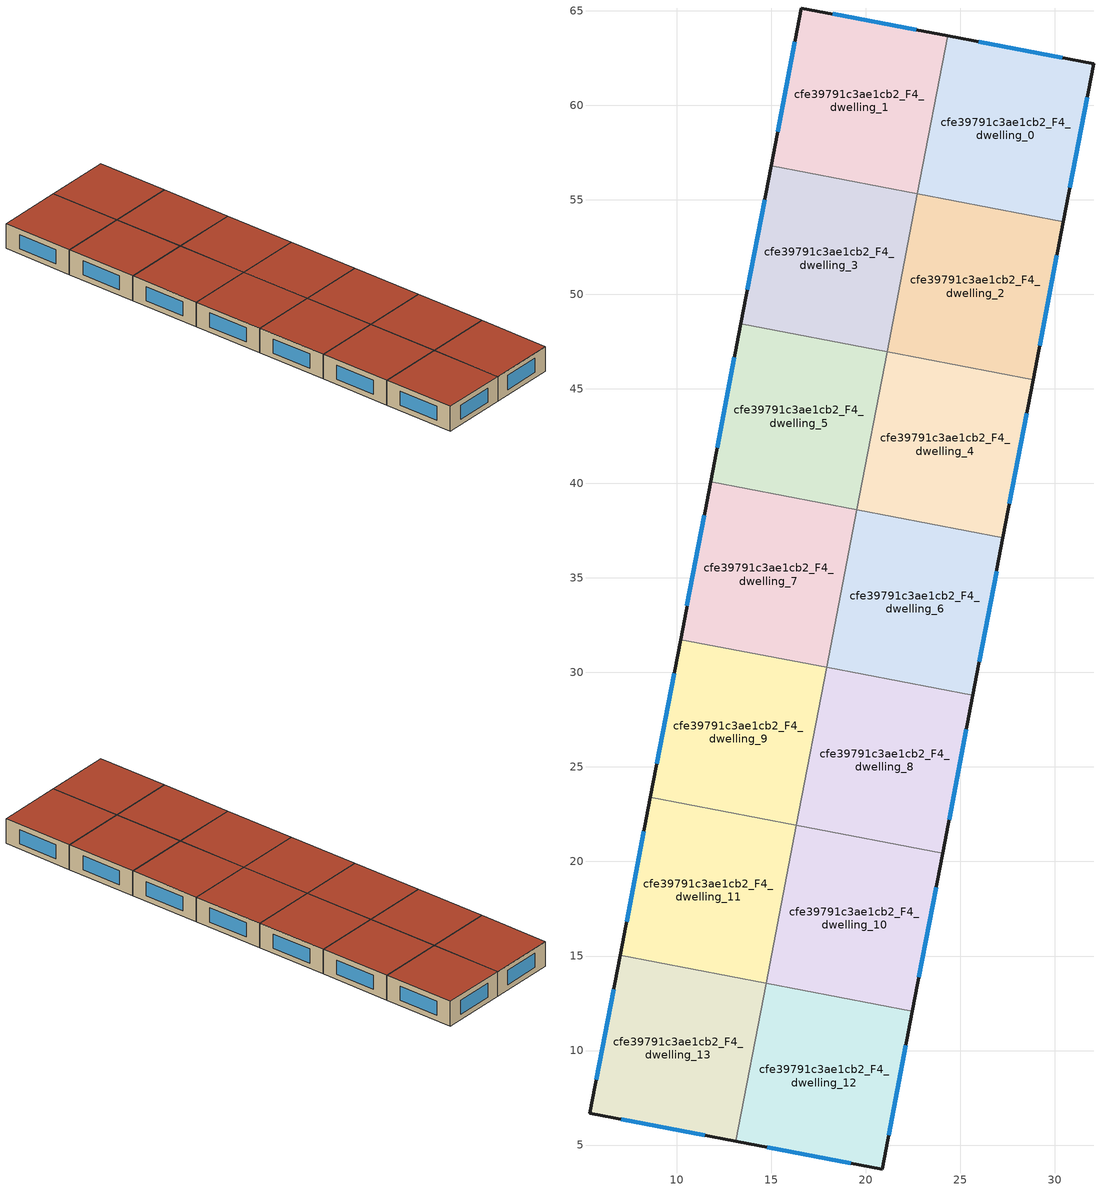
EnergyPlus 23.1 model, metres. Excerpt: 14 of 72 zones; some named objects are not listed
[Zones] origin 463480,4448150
cfe39791c3ae1cb2_F4_dwelling_0
 floor to cfe39791c3ae1cb2_F3_dwelling_0 (EU_floor_Construction): 32.05,62.21 30.45,53.84 22.72,55.32 24.32,63.68 z12
 wall outside (EU_wall_Construction): 30.45,53.84 32.05,62.21 24.32,63.68 z12:15
 wall to cfe39791c3ae1cb2_F4_dwelling_1 (EU_wall_Construction): 24.32,63.68 22.72,55.32 z12:15
 wall to cfe39791c3ae1cb2_F4_dwelling_2 (EU_wall_Construction): 22.72,55.32 30.45,53.84 z12:15
 window (EU_Window_Construction): 30.39,62.52 25.98,63.36 / 30.79,55.64 31.71,60.42 z12.64:14.36
 roof outside (EU_roof_Construction): 30.45,53.84 32.05,62.21 24.32,63.68 22.72,55.32 z15
cfe39791c3ae1cb2_F4_dwelling_1
 floor to cfe39791c3ae1cb2_F3_dwelling_1 (EU_floor_Construction): 24.32,63.68 22.72,55.32 14.99,56.8 16.59,65.15 z12
 wall outside (EU_wall_Construction): 24.32,63.68 16.59,65.15 14.99,56.8 z12:15
 wall to cfe39791c3ae1cb2_F4_dwelling_3 (EU_wall_Construction): 14.99,56.8 22.72,55.32 z12:15
 window (EU_Window_Construction): 22.67,63.99 18.24,64.83 / 16.25,63.36 15.33,58.59 z12.64:14.36
 roof outside (EU_roof_Construction): 22.72,55.32 24.32,63.68 16.59,65.15 14.99,56.8 z15
cfe39791c3ae1cb2_F4_dwelling_10
 floor to cfe39791c3ae1cb2_F3_dwelling_10 (EU_floor_Construction): 24.06,20.43 22.46,12.08 14.73,13.56 16.33,21.91 z12
 wall outside (EU_wall_Construction): 22.46,12.08 24.06,20.43 z12:15
 wall to cfe39791c3ae1cb2_F4_dwelling_8 (EU_wall_Construction): 24.06,20.43 16.33,21.91 z12:15
 wall to cfe39791c3ae1cb2_F4_dwelling_11 (EU_wall_Construction): 16.33,21.91 14.73,13.56 z12:15
 wall to cfe39791c3ae1cb2_F4_dwelling_12 (EU_wall_Construction): 14.73,13.56 22.46,12.08 z12:15
 window (EU_Window_Construction): 22.8,13.87 23.71,18.64 z12.64:14.36
 roof outside (EU_roof_Construction): 22.46,12.08 24.06,20.43 16.33,21.91 14.73,13.56 z15
cfe39791c3ae1cb2_F4_dwelling_11
 floor to cfe39791c3ae1cb2_F3_dwelling_11 (EU_floor_Construction): 16.33,21.91 14.73,13.56 7,15.04 8.6,23.39 z12
 wall outside (EU_wall_Construction): 8.6,23.39 7,15.04 z12:15
 wall to cfe39791c3ae1cb2_F4_dwelling_9 (EU_wall_Construction): 16.33,21.91 8.6,23.39 z12:15
 wall to cfe39791c3ae1cb2_F4_dwelling_13 (EU_wall_Construction): 7,15.04 14.72,13.56 z12:15
 window (EU_Window_Construction): 8.25,21.6 7.34,16.83 z12.64:14.36
 roof outside (EU_roof_Construction): 14.73,13.56 16.33,21.91 8.6,23.39 7,15.04 z15
cfe39791c3ae1cb2_F4_dwelling_12
 floor to cfe39791c3ae1cb2_F3_dwelling_12 (EU_floor_Construction): 22.46,12.08 20.86,3.73 13.13,5.2 14.72,13.56 z12
 wall outside (EU_wall_Construction): 13.13,5.2 20.86,3.73 22.46,12.08 z12:15
 wall to cfe39791c3ae1cb2_F4_dwelling_13 (EU_wall_Construction): 14.72,13.56 13.13,5.2 z12:15
 window (EU_Window_Construction): 21.2,5.52 22.12,10.29 / 14.78,4.89 19.21,4.05 z12.64:14.36
 roof outside (EU_roof_Construction): 20.86,3.73 22.46,12.08 14.72,13.56 13.13,5.2 z15
cfe39791c3ae1cb2_F4_dwelling_13
 floor to cfe39791c3ae1cb2_F3_dwelling_13 (EU_floor_Construction): 14.72,13.56 13.13,5.2 5.4,6.67 7,15.04 z12
 wall outside (EU_wall_Construction): 7,15.04 5.4,6.67 13.13,5.2 z12:15
 window (EU_Window_Construction): 7.05,6.36 11.47,5.52 / 6.66,13.24 5.74,8.46 z12.64:14.36
 roof outside (EU_roof_Construction): 13.13,5.2 14.72,13.56 7,15.04 5.4,6.67 z15
cfe39791c3ae1cb2_F4_dwelling_2
 floor to cfe39791c3ae1cb2_F3_dwelling_2 (EU_floor_Construction): 30.45,53.84 28.85,45.49 21.12,46.97 22.72,55.32 z12
 wall outside (EU_wall_Construction): 28.85,45.49 30.45,53.84 z12:15
 wall to cfe39791c3ae1cb2_F4_dwelling_4 (EU_wall_Construction): 21.12,46.97 28.85,45.49 z12:15
 wall to cfe39791c3ae1cb2_F4_dwelling_3 (EU_wall_Construction): 22.72,55.32 21.12,46.97 z12:15
 window (EU_Window_Construction): 29.19,47.28 30.11,52.06 z12.64:14.36
 roof outside (EU_roof_Construction): 28.85,45.49 30.45,53.84 22.72,55.32 21.12,46.97 z15
cfe39791c3ae1cb2_F4_dwelling_3
 floor to cfe39791c3ae1cb2_F3_dwelling_3 (EU_floor_Construction): 22.72,55.32 21.12,46.97 13.39,48.45 14.99,56.8 z12
 wall outside (EU_wall_Construction): 14.99,56.8 13.39,48.45 z12:15
 wall to cfe39791c3ae1cb2_F4_dwelling_5 (EU_wall_Construction): 13.39,48.45 21.12,46.97 z12:15
 window (EU_Window_Construction): 14.65,55.01 13.73,50.24 z12.64:14.36
 roof outside (EU_roof_Construction): 21.12,46.97 22.72,55.32 14.99,56.8 13.39,48.45 z15
cfe39791c3ae1cb2_F4_dwelling_4
 floor to cfe39791c3ae1cb2_F3_dwelling_4 (EU_floor_Construction): 28.85,45.49 27.25,37.14 19.52,38.62 21.12,46.97 z12
 wall outside (EU_wall_Construction): 27.25,37.14 28.85,45.49 z12:15
 wall to cfe39791c3ae1cb2_F4_dwelling_6 (EU_wall_Construction): 19.52,38.62 27.25,37.14 z12:15
 wall to cfe39791c3ae1cb2_F4_dwelling_5 (EU_wall_Construction): 21.12,46.97 19.52,38.62 z12:15
 window (EU_Window_Construction): 27.6,38.93 28.51,43.7 z12.64:14.36
 roof outside (EU_roof_Construction): 27.25,37.14 28.85,45.49 21.12,46.97 19.52,38.62 z15
cfe39791c3ae1cb2_F4_dwelling_5
 floor to cfe39791c3ae1cb2_F3_dwelling_5 (EU_floor_Construction): 21.12,46.97 19.52,38.62 11.79,40.09 13.39,48.45 z12
 wall outside (EU_wall_Construction): 13.39,48.45 11.79,40.09 z12:15
 wall to cfe39791c3ae1cb2_F4_dwelling_7 (EU_wall_Construction): 11.79,40.09 19.52,38.62 z12:15
 window (EU_Window_Construction): 13.05,46.66 12.14,41.88 z12.64:14.36
 roof outside (EU_roof_Construction): 19.52,38.62 21.12,46.97 13.39,48.45 11.79,40.09 z15
cfe39791c3ae1cb2_F4_dwelling_6
 floor to cfe39791c3ae1cb2_F3_dwelling_6 (EU_floor_Construction): 27.25,37.14 25.66,28.78 17.93,30.26 19.52,38.62 z12
 wall outside (EU_wall_Construction): 25.66,28.78 27.25,37.14 z12:15
 wall to cfe39791c3ae1cb2_F4_dwelling_8 (EU_wall_Construction): 17.93,30.26 25.66,28.78 z12:15
 wall to cfe39791c3ae1cb2_F4_dwelling_7 (EU_wall_Construction): 19.52,38.62 17.93,30.26 z12:15
 window (EU_Window_Construction): 26,30.57 26.91,35.35 z12.64:14.36
 roof outside (EU_roof_Construction): 25.66,28.78 27.25,37.14 19.52,38.62 17.93,30.26 z15
cfe39791c3ae1cb2_F4_dwelling_7
 floor to cfe39791c3ae1cb2_F3_dwelling_7 (EU_floor_Construction): 19.52,38.62 17.93,30.26 10.2,31.74 11.79,40.09 z12
 wall outside (EU_wall_Construction): 11.79,40.09 10.2,31.74 z12:15
 wall to cfe39791c3ae1cb2_F4_dwelling_9 (EU_wall_Construction): 10.2,31.74 17.93,30.26 z12:15
 window (EU_Window_Construction): 11.45,38.31 10.54,33.53 z12.64:14.36
 roof outside (EU_roof_Construction): 17.93,30.26 19.52,38.62 11.79,40.09 10.2,31.74 z15
cfe39791c3ae1cb2_F4_dwelling_8
 floor to cfe39791c3ae1cb2_F3_dwelling_8 (EU_floor_Construction): 25.66,28.78 24.06,20.43 16.33,21.91 17.93,30.26 z12
 wall outside (EU_wall_Construction): 24.06,20.43 25.66,28.78 z12:15
 wall to cfe39791c3ae1cb2_F4_dwelling_9 (EU_wall_Construction): 17.93,30.26 16.33,21.91 z12:15
 window (EU_Window_Construction): 24.4,22.22 25.31,26.99 z12.64:14.36
 roof outside (EU_roof_Construction): 24.06,20.43 25.66,28.78 17.93,30.26 16.33,21.91 z15
cfe39791c3ae1cb2_F4_dwelling_9
 floor to cfe39791c3ae1cb2_F3_dwelling_9 (EU_floor_Construction): 17.93,30.26 16.33,21.91 8.6,23.39 10.2,31.74 z12
 wall outside (EU_wall_Construction): 10.2,31.74 8.6,23.39 z12:15
 window (EU_Window_Construction): 9.85,29.95 8.94,25.18 z12.64:14.36
 roof outside (EU_roof_Construction): 16.33,21.91 17.93,30.26 10.2,31.74 8.6,23.39 z15
[Building]
EU S2 Campaign: North Axis=0; Terrain=City; Solar Distribution=FullExterior
[Site:Location]
Yerevan-Zvartnots.Intl.AP: Latitude=40.15; Longitude=44.383; Time Zone=4; Elevation=854
[SizingPeriod:WeatherFileDays]
AnnualSizingPeriod: Begin Month=1; Begin Day of Month=1; End Month=12; End Day of Month=31; Day of Week for Start Day=Monday; Use Weather File Daylight Saving Period=No; Use Weather File Rain and Snow Indicators=No
[MATERIAL]
EU_InternalMass_Material: Roughness=MediumRough; Thickness=0.1; Conductivity=1; Density=1800; Specific Heat=900; Thermal Absorptance=0.9; Solar Absorptance=0.7; Visible Absorptance=0.7
[MATERIAL:NOMASS] Roughness=MediumRough; Thermal Absorptance=0.9; Solar Absorptance=0.7; Visible Absorptance=0.7
Name | Thermal Resistance
EU_wall_NoMass | 1.05043
EU_roof_NoMass | 1.45357
EU_floor_NoMass | 0.478065
[WINDOWMATERIAL:SIMPLEGLAZINGSYSTEM]
EU_Window_SimpleGlazing: UFactor=2.5566; Solar Heat Gain Coefficient=0.75; Visible Transmittance=0.75
[CONSTRUCTION]
EU_wall_Construction: EU_wall_NoMass
EU_roof_Construction: EU_roof_NoMass
EU_floor_Construction: EU_floor_NoMass
EU_Window_Construction: EU_Window_SimpleGlazing
EU_InternalMass_Construction: EU_InternalMass_Material
[ZONE] Type=1; Multiplier=1; Ceiling Height=autocalculate; Floor Area=autocalculate; Part of Total Floor Area=Yes
Name | Volume
cfe39791c3ae1cb2_F4_dwelling_0 | 200.802
cfe39791c3ae1cb2_F4_dwelling_1; cfe39791c3ae1cb2_F4_dwelling_12; cfe39791c3ae1cb2_F4_dwelling_5 | 200.805
cfe39791c3ae1cb2_F4_dwelling_10 | 200.771
cfe39791c3ae1cb2_F4_dwelling_11 | 200.821
cfe39791c3ae1cb2_F4_dwelling_13 | 200.836
cfe39791c3ae1cb2_F4_dwelling_2 | 200.809
cfe39791c3ae1cb2_F4_dwelling_3 | 200.825
cfe39791c3ae1cb2_F4_dwelling_4 | 200.797
cfe39791c3ae1cb2_F4_dwelling_6 | 200.819
cfe39791c3ae1cb2_F4_dwelling_7 | 200.806
cfe39791c3ae1cb2_F4_dwelling_8 | 200.786
cfe39791c3ae1cb2_F4_dwelling_9 | 200.811
[INTERNALMASS] Construction=EU_InternalMass_Construction
Name | Zone or ZoneList | Surface Area
cfe39791c3ae1cb2_F4_dwelling_0_EU_InternalMass | cfe39791c3ae1cb2_F4_dwelling_0 | 66.9333
cfe39791c3ae1cb2_F4_dwelling_1_EU_InternalMass | cfe39791c3ae1cb2_F4_dwelling_1 | 66.9341
cfe39791c3ae1cb2_F4_dwelling_2_EU_InternalMass | cfe39791c3ae1cb2_F4_dwelling_2 | 66.9364
cfe39791c3ae1cb2_F4_dwelling_3_EU_InternalMass | cfe39791c3ae1cb2_F4_dwelling_3 | 66.9434
cfe39791c3ae1cb2_F4_dwelling_4_EU_InternalMass | cfe39791c3ae1cb2_F4_dwelling_4 | 66.9317
cfe39791c3ae1cb2_F4_dwelling_5_EU_InternalMass | cfe39791c3ae1cb2_F4_dwelling_5 | 66.936
cfe39791c3ae1cb2_F4_dwelling_6_EU_InternalMass | cfe39791c3ae1cb2_F4_dwelling_6 | 66.9399
cfe39791c3ae1cb2_F4_dwelling_7_EU_InternalMass | cfe39791c3ae1cb2_F4_dwelling_7 | 66.9348
cfe39791c3ae1cb2_F4_dwelling_8_EU_InternalMass | cfe39791c3ae1cb2_F4_dwelling_8 | 66.927
cfe39791c3ae1cb2_F4_dwelling_9_EU_InternalMass | cfe39791c3ae1cb2_F4_dwelling_9 | 66.9387
cfe39791c3ae1cb2_F4_dwelling_10_EU_InternalMass | cfe39791c3ae1cb2_F4_dwelling_10 | 66.9242
cfe39791c3ae1cb2_F4_dwelling_11_EU_InternalMass | cfe39791c3ae1cb2_F4_dwelling_11 | 66.9401
cfe39791c3ae1cb2_F4_dwelling_12_EU_InternalMass | cfe39791c3ae1cb2_F4_dwelling_12 | 66.9349
cfe39791c3ae1cb2_F4_dwelling_13_EU_InternalMass | cfe39791c3ae1cb2_F4_dwelling_13 | 66.9443
[OTHEREQUIPMENT] Fuel Type=Electricity; Design Level Calculation Method=Watts/Area; Power per Zone Floor Area=1; Fraction Latent=0; Fraction Radiant=0; Fraction Lost=0; Carbon Dioxide Generation Rate=0; EndUse Subcategory=EU_Step8_InternalGains
Name | Zone or ZoneList or Space or SpaceList | Schedule
EU_Step8_InternalGain_cfe39791c3ae1cb2_F4_dwelling_0_f000 | cfe39791c3ae1cb2_F4_dwelling_0 | EU_Step8_GainSchedule_cfe39791c3ae1cb2_F4_dwelling_0_f000
EU_Step8_InternalGain_cfe39791c3ae1cb2_F4_dwelling_1_f000 | cfe39791c3ae1cb2_F4_dwelling_1 | EU_Step8_GainSchedule_cfe39791c3ae1cb2_F4_dwelling_1_f000
EU_Step8_InternalGain_cfe39791c3ae1cb2_F4_dwelling_2_f000 | cfe39791c3ae1cb2_F4_dwelling_2 | EU_Step8_GainSchedule_cfe39791c3ae1cb2_F4_dwelling_2_f000
EU_Step8_InternalGain_cfe39791c3ae1cb2_F4_dwelling_3_f000 | cfe39791c3ae1cb2_F4_dwelling_3 | EU_Step8_GainSchedule_cfe39791c3ae1cb2_F4_dwelling_3_f000
EU_Step8_InternalGain_cfe39791c3ae1cb2_F4_dwelling_4_f000 | cfe39791c3ae1cb2_F4_dwelling_4 | EU_Step8_GainSchedule_cfe39791c3ae1cb2_F4_dwelling_4_f000
EU_Step8_InternalGain_cfe39791c3ae1cb2_F4_dwelling_5_f000 | cfe39791c3ae1cb2_F4_dwelling_5 | EU_Step8_GainSchedule_cfe39791c3ae1cb2_F4_dwelling_5_f000
EU_Step8_InternalGain_cfe39791c3ae1cb2_F4_dwelling_6_f000 | cfe39791c3ae1cb2_F4_dwelling_6 | EU_Step8_GainSchedule_cfe39791c3ae1cb2_F4_dwelling_6_f000
EU_Step8_InternalGain_cfe39791c3ae1cb2_F4_dwelling_7_f000 | cfe39791c3ae1cb2_F4_dwelling_7 | EU_Step8_GainSchedule_cfe39791c3ae1cb2_F4_dwelling_7_f000
EU_Step8_InternalGain_cfe39791c3ae1cb2_F4_dwelling_8_f000 | cfe39791c3ae1cb2_F4_dwelling_8 | EU_Step8_GainSchedule_cfe39791c3ae1cb2_F4_dwelling_8_f000
EU_Step8_InternalGain_cfe39791c3ae1cb2_F4_dwelling_9_f000 | cfe39791c3ae1cb2_F4_dwelling_9 | EU_Step8_GainSchedule_cfe39791c3ae1cb2_F4_dwelling_9_f000
EU_Step8_InternalGain_cfe39791c3ae1cb2_F4_dwelling_10_f000 | cfe39791c3ae1cb2_F4_dwelling_10 | EU_Step8_GainSchedule_cfe39791c3ae1cb2_F4_dwelling_10_f000
EU_Step8_InternalGain_cfe39791c3ae1cb2_F4_dwelling_11_f000 | cfe39791c3ae1cb2_F4_dwelling_11 | EU_Step8_GainSchedule_cfe39791c3ae1cb2_F4_dwelling_11_f000
EU_Step8_InternalGain_cfe39791c3ae1cb2_F4_dwelling_12_f000 | cfe39791c3ae1cb2_F4_dwelling_12 | EU_Step8_GainSchedule_cfe39791c3ae1cb2_F4_dwelling_12_f000
EU_Step8_InternalGain_cfe39791c3ae1cb2_F4_dwelling_13_f000 | cfe39791c3ae1cb2_F4_dwelling_13 | EU_Step8_GainSchedule_cfe39791c3ae1cb2_F4_dwelling_13_f000
[ZONEVENTILATION:DESIGNFLOWRATE] Schedule=EU_AlwaysOn; Design Flow Rate Calculation Method=AirChanges/Hour; Air Changes per Hour=0.557805; Ventilation Type=Natural; Fan Pressure Rise=0; Fan Total Efficiency=1; Constant Term Coefficient=1; Temperature Term Coefficient=0; Velocity Term Coefficient=0; Velocity Squared Term Coefficient=0; Minimum Indoor Temperature=-100; Maximum Indoor Temperature=100; Delta Temperature=-100; Minimum Outdoor Temperature=-100; Maximum Outdoor Temperature=100; Maximum Wind Speed=40
Name | Zone or ZoneList or Space or SpaceList
EU_ConstantAir_cfe39791c3ae1cb2_F4_dwelling_0 | cfe39791c3ae1cb2_F4_dwelling_0
EU_ConstantAir_cfe39791c3ae1cb2_F4_dwelling_1 | cfe39791c3ae1cb2_F4_dwelling_1
EU_ConstantAir_cfe39791c3ae1cb2_F4_dwelling_2 | cfe39791c3ae1cb2_F4_dwelling_2
EU_ConstantAir_cfe39791c3ae1cb2_F4_dwelling_3 | cfe39791c3ae1cb2_F4_dwelling_3
EU_ConstantAir_cfe39791c3ae1cb2_F4_dwelling_4 | cfe39791c3ae1cb2_F4_dwelling_4
EU_ConstantAir_cfe39791c3ae1cb2_F4_dwelling_5 | cfe39791c3ae1cb2_F4_dwelling_5
EU_ConstantAir_cfe39791c3ae1cb2_F4_dwelling_6 | cfe39791c3ae1cb2_F4_dwelling_6
EU_ConstantAir_cfe39791c3ae1cb2_F4_dwelling_7 | cfe39791c3ae1cb2_F4_dwelling_7
EU_ConstantAir_cfe39791c3ae1cb2_F4_dwelling_8 | cfe39791c3ae1cb2_F4_dwelling_8
EU_ConstantAir_cfe39791c3ae1cb2_F4_dwelling_9 | cfe39791c3ae1cb2_F4_dwelling_9
EU_ConstantAir_cfe39791c3ae1cb2_F4_dwelling_10 | cfe39791c3ae1cb2_F4_dwelling_10
EU_ConstantAir_cfe39791c3ae1cb2_F4_dwelling_11 | cfe39791c3ae1cb2_F4_dwelling_11
EU_ConstantAir_cfe39791c3ae1cb2_F4_dwelling_12 | cfe39791c3ae1cb2_F4_dwelling_12
EU_ConstantAir_cfe39791c3ae1cb2_F4_dwelling_13 | cfe39791c3ae1cb2_F4_dwelling_13
[HVACTEMPLATE:ZONE:IDEALLOADSAIRSYSTEM] System Availability Schedule=EU_AlwaysOn; Maximum Heating Supply Air Temperature=50; Minimum Cooling Supply Air Temperature=13; Maximum Heating Supply Air Humidity Ratio=0.0156; Minimum Cooling Supply Air Humidity Ratio=0.0077; Heating Limit=NoLimit; Cooling Limit=NoLimit; Heating Availability Schedule=EU_AlwaysOn; Cooling Availability Schedule=EU_CoolingOff; Dehumidification Control Type=ConstantSensibleHeatRatio; Cooling Sensible Heat Ratio=0.7; Dehumidification Setpoint=60; Humidification Control Type=None; Humidification Setpoint=30; Outdoor Air Method=None; Outdoor Air Flow Rate per Person=0.00944; Outdoor Air Flow Rate per Zone Floor Area=0; Outdoor Air Flow Rate per Zone=0; Demand Controlled Ventilation Type=None; Outdoor Air Economizer Type=NoEconomizer; Heat Recovery Type=None; Sensible Heat Recovery Effectiveness=0.7; Latent Heat Recovery Effectiveness=0.65
Name | Template Thermostat
cfe39791c3ae1cb2_F4_dwelling_0 | EU_HeatOnly_cfe39791c3ae1cb2_F4_dwelling_0
cfe39791c3ae1cb2_F4_dwelling_1 | EU_HeatOnly_cfe39791c3ae1cb2_F4_dwelling_1
cfe39791c3ae1cb2_F4_dwelling_2 | EU_HeatOnly_cfe39791c3ae1cb2_F4_dwelling_2
cfe39791c3ae1cb2_F4_dwelling_3 | EU_HeatOnly_cfe39791c3ae1cb2_F4_dwelling_3
cfe39791c3ae1cb2_F4_dwelling_4 | EU_HeatOnly_cfe39791c3ae1cb2_F4_dwelling_4
cfe39791c3ae1cb2_F4_dwelling_5 | EU_HeatOnly_cfe39791c3ae1cb2_F4_dwelling_5
cfe39791c3ae1cb2_F4_dwelling_6 | EU_HeatOnly_cfe39791c3ae1cb2_F4_dwelling_6
cfe39791c3ae1cb2_F4_dwelling_7 | EU_HeatOnly_cfe39791c3ae1cb2_F4_dwelling_7
cfe39791c3ae1cb2_F4_dwelling_8 | EU_HeatOnly_cfe39791c3ae1cb2_F4_dwelling_8
cfe39791c3ae1cb2_F4_dwelling_9 | EU_HeatOnly_cfe39791c3ae1cb2_F4_dwelling_9
cfe39791c3ae1cb2_F4_dwelling_10 | EU_HeatOnly_cfe39791c3ae1cb2_F4_dwelling_10
cfe39791c3ae1cb2_F4_dwelling_11 | EU_HeatOnly_cfe39791c3ae1cb2_F4_dwelling_11
cfe39791c3ae1cb2_F4_dwelling_12 | EU_HeatOnly_cfe39791c3ae1cb2_F4_dwelling_12
cfe39791c3ae1cb2_F4_dwelling_13 | EU_HeatOnly_cfe39791c3ae1cb2_F4_dwelling_13
[SIZING:ZONE] Zone Cooling Design Supply Air Temperature Input Method=SupplyAirTemperature; Zone Cooling Design Supply Air Temperature=13; Zone Heating Design Supply Air Temperature Input Method=SupplyAirTemperature; Zone Heating Design Supply Air Temperature=50; Zone Cooling Design Supply Air Humidity Ratio=0.008; Zone Heating Design Supply Air Humidity Ratio=0.008; Cooling Design Air Flow Method=DesignDay; Cooling Design Air Flow Rate=0; Cooling Minimum Air Flow per Zone Floor Area=0.000762; Cooling Minimum Air Flow=0; Cooling Minimum Air Flow Fraction=0.2; Heating Design Air Flow Method=DesignDay; Heating Design Air Flow Rate=0; Heating Maximum Air Flow per Zone Floor Area=0.002032; Heating Maximum Air Flow=0.141576; Heating Maximum Air Flow Fraction=0.3; Account for Dedicated Outdoor Air System=No; Dedicated Outdoor Air System Control Strategy=NeutralSupplyAir; Dedicated Outdoor Air Low Setpoint Temperature for Design=autosize; Dedicated Outdoor Air High Setpoint Temperature for Design=autosize; Zone Load Sizing Method=Sensible Load Only No Latent Load; Zone Latent Cooling Design Supply Air Humidity Ratio Input Method=HumidityRatioDifference; Zone Cooling Design Supply Air Humidity Ratio Difference=0.005; Zone Latent Heating Design Supply Air Humidity Ratio Input Method=HumidityRatioDifference; Zone Humidification Design Supply Air Humidity Ratio Difference=0.005
cfe39791c3ae1cb2_F4_dwelling_0; cfe39791c3ae1cb2_F4_dwelling_1; cfe39791c3ae1cb2_F4_dwelling_2; cfe39791c3ae1cb2_F4_dwelling_3; cfe39791c3ae1cb2_F4_dwelling_4; cfe39791c3ae1cb2_F4_dwelling_5; cfe39791c3ae1cb2_F4_dwelling_6; cfe39791c3ae1cb2_F4_dwelling_7; cfe39791c3ae1cb2_F4_dwelling_8; cfe39791c3ae1cb2_F4_dwelling_9; cfe39791c3ae1cb2_F4_dwelling_10; cfe39791c3ae1cb2_F4_dwelling_11; cfe39791c3ae1cb2_F4_dwelling_12; cfe39791c3ae1cb2_F4_dwelling_13
[SCHEDULE:CONSTANT]
Name | Hourly Value
EU_AlwaysOn | 1
EU_CoolingOff | 0
[SCHEDULE:FILE] Column Number=1; Rows to Skip at Top=0; Number of Hours of Data=8760; Column Separator=Comma; Interpolate to Timestep=No; Minutes per Item=60; Adjust Schedule for Daylight Savings=Yes
Name | File
EU_Step8_GainSchedule_cfe39791c3ae1cb2_F4_dwelling_0_f000 | ../../schedules/cfe39791c3ae1cb2/cfe39791c3ae1cb2_F4_dwelling_0_f000_gain.csv
EU_Step8_GainSchedule_cfe39791c3ae1cb2_F4_dwelling_1_f000 | ../../schedules/cfe39791c3ae1cb2/cfe39791c3ae1cb2_F4_dwelling_1_f000_gain.csv
EU_Step8_GainSchedule_cfe39791c3ae1cb2_F4_dwelling_2_f000 | ../../schedules/cfe39791c3ae1cb2/cfe39791c3ae1cb2_F4_dwelling_2_f000_gain.csv
EU_Step8_GainSchedule_cfe39791c3ae1cb2_F4_dwelling_3_f000 | ../../schedules/cfe39791c3ae1cb2/cfe39791c3ae1cb2_F4_dwelling_3_f000_gain.csv
EU_Step8_GainSchedule_cfe39791c3ae1cb2_F4_dwelling_4_f000 | ../../schedules/cfe39791c3ae1cb2/cfe39791c3ae1cb2_F4_dwelling_4_f000_gain.csv
EU_Step8_GainSchedule_cfe39791c3ae1cb2_F4_dwelling_5_f000 | ../../schedules/cfe39791c3ae1cb2/cfe39791c3ae1cb2_F4_dwelling_5_f000_gain.csv
EU_Step8_GainSchedule_cfe39791c3ae1cb2_F4_dwelling_6_f000 | ../../schedules/cfe39791c3ae1cb2/cfe39791c3ae1cb2_F4_dwelling_6_f000_gain.csv
EU_Step8_GainSchedule_cfe39791c3ae1cb2_F4_dwelling_7_f000 | ../../schedules/cfe39791c3ae1cb2/cfe39791c3ae1cb2_F4_dwelling_7_f000_gain.csv
EU_Step8_GainSchedule_cfe39791c3ae1cb2_F4_dwelling_8_f000 | ../../schedules/cfe39791c3ae1cb2/cfe39791c3ae1cb2_F4_dwelling_8_f000_gain.csv
EU_Step8_GainSchedule_cfe39791c3ae1cb2_F4_dwelling_9_f000 | ../../schedules/cfe39791c3ae1cb2/cfe39791c3ae1cb2_F4_dwelling_9_f000_gain.csv
EU_Step8_GainSchedule_cfe39791c3ae1cb2_F4_dwelling_10_f000 | ../../schedules/cfe39791c3ae1cb2/cfe39791c3ae1cb2_F4_dwelling_10_f000_gain.csv
EU_Step8_GainSchedule_cfe39791c3ae1cb2_F4_dwelling_11_f000 | ../../schedules/cfe39791c3ae1cb2/cfe39791c3ae1cb2_F4_dwelling_11_f000_gain.csv
EU_Step8_GainSchedule_cfe39791c3ae1cb2_F4_dwelling_12_f000 | ../../schedules/cfe39791c3ae1cb2/cfe39791c3ae1cb2_F4_dwelling_12_f000_gain.csv
EU_Step8_GainSchedule_cfe39791c3ae1cb2_F4_dwelling_13_f000 | ../../schedules/cfe39791c3ae1cb2/cfe39791c3ae1cb2_F4_dwelling_13_f000_gain.csv
